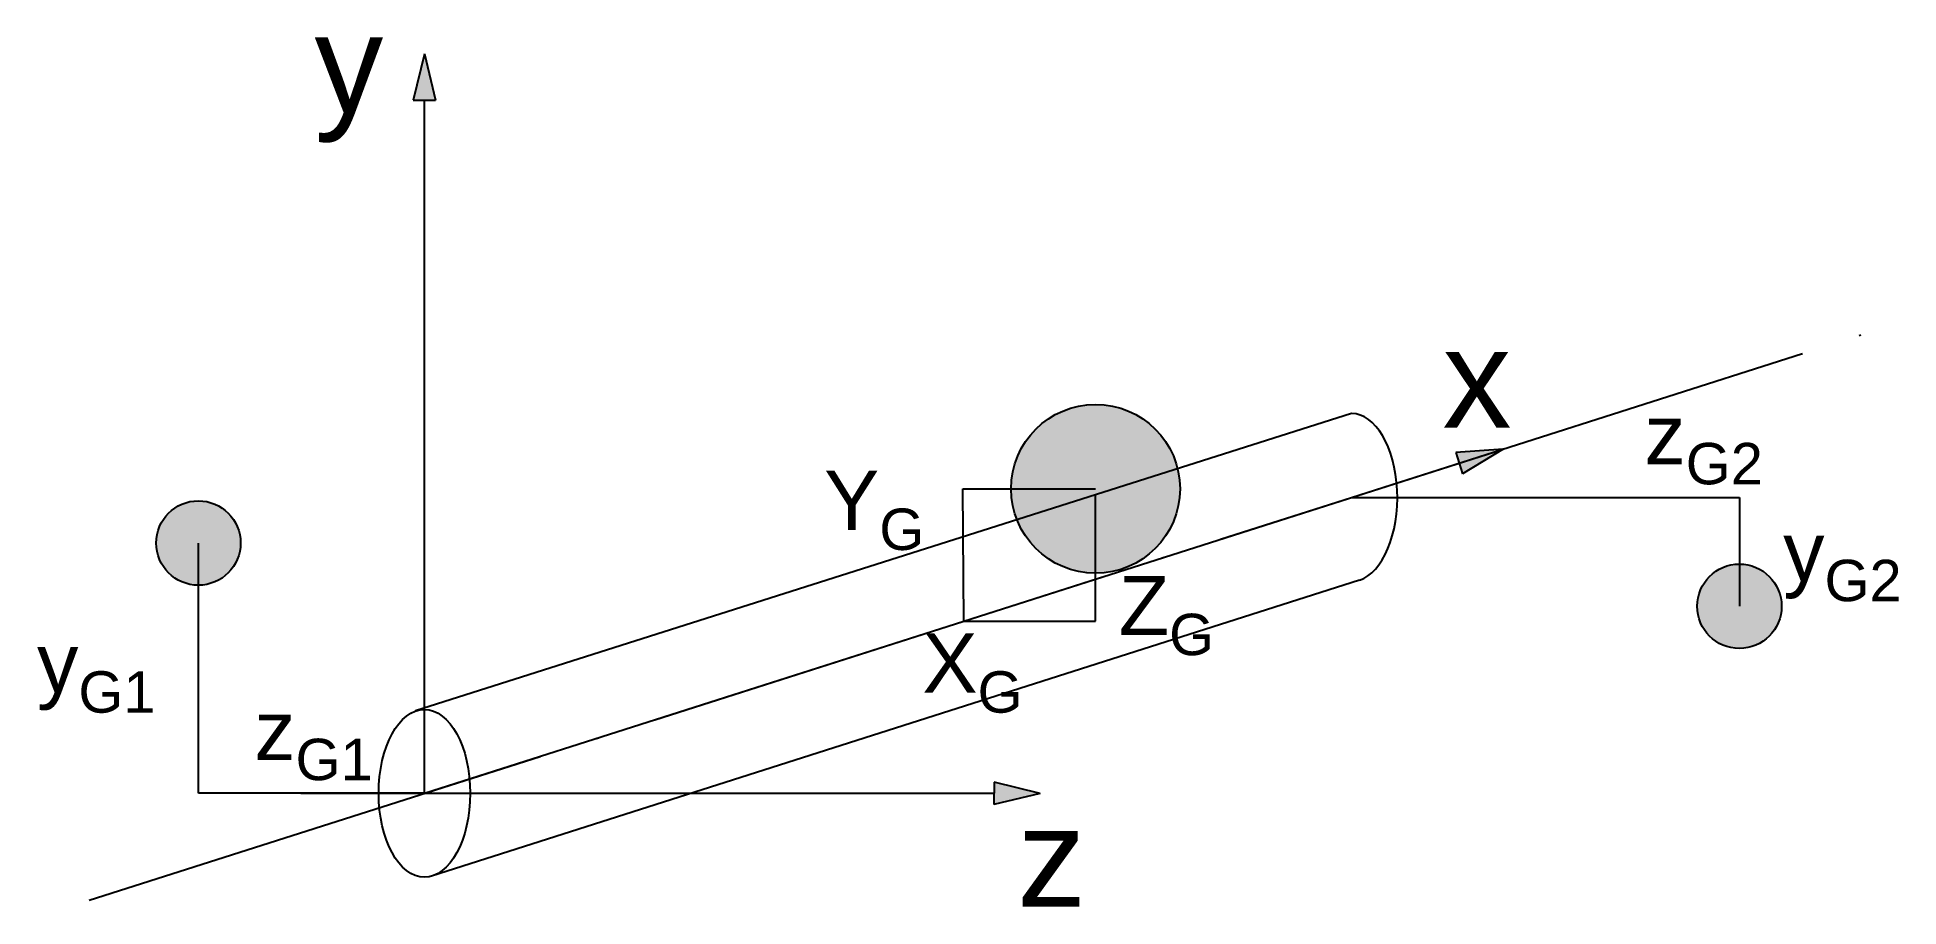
# Model space of a CAD drawing. Header units: inches. Extents: x -11.1 to 83.2, y 3.2 to 47.3.
import ezdxf

# ---------------------------------------------------------------- set-up
doc = ezdxf.new("R2010")
doc.units = ezdxf.units.IN
doc.header["$MEASUREMENT"] = 0
doc.linetypes.add('ACAD_ISO04W100', pattern=[30, 24, -3, 0, -3])
doc.layers.add('centerlines', color=80, linetype='ACAD_ISO04W100')
doc.layers.add('reflines', color=252, linetype='ACAD_ISO04W100')
doc.styles.get("Standard").update_dxf_attribs({"font": 'arial.ttf'})

msp = doc.modelspace()

# ---------------------------------------------------------------- hatches: boundary and pattern name
h = msp.add_hatch(color=256)
h.dxf.hatch_style = 1
h.paths.add_polyline_path([(8.505, 46.488), (7.931, 44.145), (8.5, 44.143)])
h.paths.add_polyline_path([(8.505, 46.488), (8.5, 44.143), (9.069, 44.142)])
h = msp.add_hatch(color=256)
h.dxf.hatch_style = 1
edge = h.paths.add_edge_path()
edge.add_arc((42.521, 24.441), 4.28, 0, 360)
h = msp.add_hatch(color=256)
h.dxf.hatch_style = 1
h.paths.add_polyline_path([(63.182, 26.452), (60.776, 26.281), (60.949, 25.739)])
h.paths.add_polyline_path([(63.182, 26.452), (60.949, 25.739), (61.121, 25.197)])
h = msp.add_hatch(color=256)
h.dxf.hatch_style = 1
h.paths.add_polyline_path([(-0.818, 21.691, 1), (-5.099, 21.691, 1)])
h = msp.add_hatch(color=256)
h.dxf.hatch_style = 1
h.paths.add_polyline_path([(77.299, 18.483, 1), (73.018, 18.483, 1)])
h = msp.add_hatch(color=256)
h.dxf.hatch_style = 1
h.paths.add_polyline_path([(39.718, 8.995), (37.374, 9.569), (37.373, 9)])
h.paths.add_polyline_path([(39.718, 8.995), (37.373, 9), (37.372, 8.431)])

# ---------------------------------------------------------------- linework, layer by layer
for p, q in [((8.505, 46.488), (7.931, 44.145)), ((8.505, 46.488), (8.505, 46.488)), ((8.505, 46.488), (8.505, 46.488)), ((8.505, 46.488), (9.069, 44.142)), ((7.931, 44.145), (9.069, 44.142)), ((8.5, 9), (8.5, 44.143)), ((55.5, 28.254), (8.055, 13.175)), ((8.5, 9), (63.182, 26.452)), ((63.182, 26.452), (60.776, 26.281)), ((63.182, 26.452), (61.121, 25.197)), ((63.182, 26.452), (63.182, 26.452)), ((63.182, 26.452), (63.182, 26.452)), ((60.776, 26.281), (61.121, 25.197)), ((55.898, 19.809), (8.851, 4.795)), ((37.374, 9.569), (37.372, 8.431)), ((39.718, 8.995), (37.374, 9.569)), ((2.23, 9), (37.373, 9)), ((39.718, 8.995), (37.372, 8.431)), ((39.718, 8.995), (39.718, 8.995)), ((39.718, 8.995), (39.718, 8.995))]:
    msp.add_line(p, q)
for centre, radius in [((42.521, 24.441), 4.28), ((-2.958, 21.691), 2.14), ((75.159, 18.483), 2.14)]:
    msp.add_circle(centre, radius)
msp.add_ellipse((55.5, 24), major_axis=(0, 4.254), ratio=0.545366, start_param=3.313909, end_param=6.283185)
msp.add_ellipse((8.5, 9), major_axis=(0, 4.254), ratio=0.545366)
at = {"layer": 'centerlines'}
for p, q in [((55.5, 24), (81.572, 32.321)), ((-8.5, 3.574), (55.5, 24))]:
    msp.add_line(p, q, dxfattribs=at)
at = {"layer": 'reflines'}
for p, q in [((35.841, 17.726), (35.794, 24.441)), ((35.794, 24.441), (42.521, 24.441)), ((42.521, 17.726), (42.521, 24.129)), ((55.5, 24), (75.159, 24)), ((75.159, 24), (75.159, 24)), ((75.159, 24), (75.159, 18.483)), ((-2.958, 9), (-2.958, 21.691)), ((35.841, 17.726), (42.521, 17.726)), ((8.5, 9), (-2.958, 9))]:
    msp.add_line(p, q, dxfattribs=at)

# ---------------------------------------------------------------- texts
at = {"attachment_point": 1}
for s, insert, char_height in [('y', (2.923, 48.497), 5), ('x', (60.108, 32.545), 5), ('\\A1;Y{\\H0.7x;\\S^ G;}', (28.762, 25.358), 3), ('\\A1;Z{\\H0.7x;\\S^ G;}', (43.689, 20.024), 3), ('\\A1;X{\\H0.7x;\\S^ G;}', (33.742, 17.108), 3), ('z', (38.546, 8.246), 5)]:
    msp.add_mtext_dynamic_manual_height_columns(s, width=4.12361, gutter_width=1, heights=[0], dxfattribs=dict(at, insert=insert, char_height=char_height))
at = {"layer": 'reflines', "char_height": 3, "attachment_point": 1}
for s, insert in [('\\A1;z{\\H0.7x;\\S^ G2;}', (70.342, 28.686)), ('\\A1;y{\\H0.7x;\\S^ G2;}', (77.376, 22.761)), ('\\A1;y{\\H0.7x;\\S^ G1;}', (-11.138, 17.108)), ('\\A1;z{\\H0.7x;\\S^ G1;}', (-0.131, 13.686))]:
    msp.add_mtext_dynamic_manual_height_columns(s, width=5.27538, gutter_width=1, heights=[4.440892098500626e-16], dxfattribs=dict(at, insert=insert))

doc.saveas('drawing.dxf')
